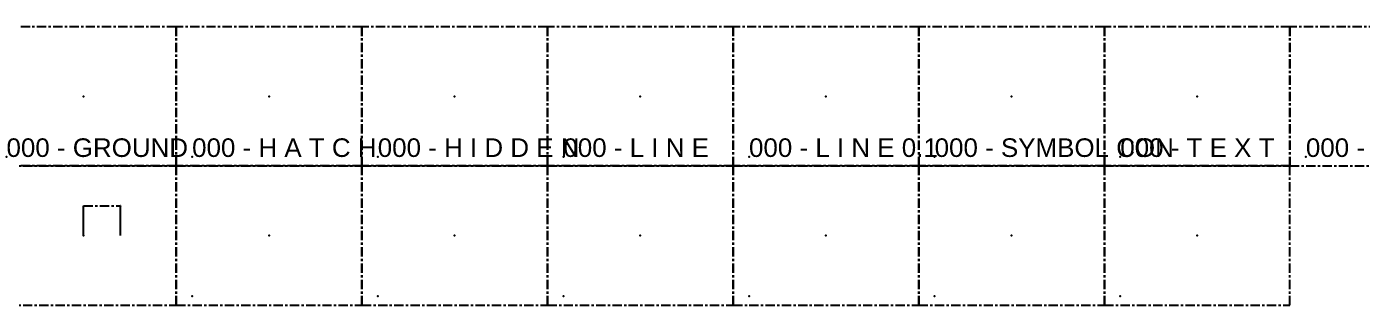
# Model space of a CAD drawing. Header units: millimetres. Extents: x -244126 to 368105, y -173968 to 259060.
# Drawn here: x 2490 to 3210, y 1757 to 1907 of the extents above; entities that cross this region are included whole.
import ezdxf

# ---------------------------------------------------------------- set-up
doc = ezdxf.new("R2010")
doc.units = ezdxf.units.MM
doc.header["$MEASUREMENT"] = 0
for name, pattern in [('005_GG_TA_LINE', [13.75, 5, -1.25, 1.25, -1.25, 5]), ('ACAD_ISO04W100', [30, 24, -3, 0, -3]), ('CENTER', [2, 1.25, -0.25, 0.25, -0.25])]:
    doc.linetypes.add(name, pattern=pattern)
for name, color, linetype in [('000 - D I M', 6, 'Continuous'), ('000 - GRID', 8, 'CENTER'), ('000 - GROUND', 6, 'Continuous'), ('000 - H A T C H', 8, 'Continuous'), ('000 - H I D D E N', 7, 'Continuous'), ('000 - L I N E', 1, 'Continuous'), ('000 - L I N E 0.1', 1, 'Continuous'), ('000 - SYMBOL CON', 1, 'Continuous'), ('000 - T E X T', 4, 'Continuous'), ('000 - TEMP LAYER', 250, 'Continuous')]:
    doc.layers.add(name, color=color, linetype=linetype)
doc.styles.add('CORDIA', font='cordia.shx')
doc.styles.get("Standard").update_dxf_attribs({"font": 'arial.ttf'})
doc.dimstyles.new('DIM CLEARANCE', dxfattribs={"dimtxt": 0.18, "dimasz": 0.1, "dimexe": 0.1, "dimexo": 0.1, "dimgap": 0.09, "dimtad": 1, "dimtoh": 1, "dimzin": 0, "dimdsep": 46, "dimtxsty": 'CORDIA', "dimblk": 'OPEN90', "dimcen": 0.1, "dimdle": 0.1, "dimclrd": 40, "dimclre": 140, "dimclrt": 3, "dimadec": 0, "dimazin": 0, "dimtfac": 1, "dimtix": 1, "dimtofl": 0, "dimtmove": 2, "dimatfit": 3, "dimfxl": 1, "dimtolj": 1, "dimtzin": 0, "dimarcsym": 0})

# ---------------------------------------------------------------- blocks, each defined once
blk = doc.blocks.new('*U1753')
at = {"color": 0, "linetype": '005_GG_TA_LINE'}
blk.add_lwpolyline([(0, 0), (100, 0), (100, 75), (0, 75)], close=True, dxfattribs=at)
for p in [(50, 37.5), (8.58, 4.88)]:
    blk.add_point(p, dxfattribs=at)
blk.add_attdef('NAMEBLK', (8.58, 4.88), '', height=10, dxfattribs=at)
blk = doc.blocks.new('_Open90')
at = {"color": 0, "linetype": 'ByBlock', "lineweight": -2}
for p, q in [((0, 0), (-1, 0)), ((-0.5, 0.5), (0, 0)), ((0, 0), (-0.5, -0.5))]:
    blk.add_line(p, q, dxfattribs=at)
blk = doc.blocks.new('*D2893')
at = {"layer": '000 - D I M', "color": 140, "linetype": 'ACAD_ISO04W100', "lineweight": -2, "transparency": 16777216}
for p, q in [((2520.83, 1795.02), (2520.83, 1811)), ((2540.83, 1795.02), (2540.83, 1811))]:
    blk.add_line(p, q, dxfattribs=at)
at = {"layer": '000 - D I M', "color": 40, "linetype": '005_GG_TA_LINE', "lineweight": -2, "transparency": 16777216}
blk.add_line((2520.93, 1810.9), (2540.73, 1810.9), dxfattribs=at)
at = {"layer": 'Defpoints', "color": 0, "linetype": '005_GG_TA_LINE', "transparency": 16777216}
for p in [(2540.83, 1810.9), (2520.83, 1794.92), (2540.83, 1794.92)]:
    blk.add_point(p, dxfattribs=at)
at = {"layer": '000 - D I M', "color": 40, "linetype": '005_GG_TA_LINE', "lineweight": -2, "transparency": 16777216, "xscale": 0.1, "yscale": 0.1, "zscale": 0.1, "rotation": 180}
blk.add_blockref('_Open90', (2520.83, 1810.9), dxfattribs=at)
at = {"layer": '000 - D I M', "color": 40, "linetype": '005_GG_TA_LINE', "lineweight": -2, "transparency": 16777216, "xscale": 0.1, "yscale": 0.1, "zscale": 0.1}
blk.add_blockref('_Open90', (2540.83, 1810.9), dxfattribs=at)
at = {"layer": '000 - D I M', "color": 3, "linetype": '005_GG_TA_LINE', "transparency": 16777216, "insert": (2530.83, 1811.08), "char_height": 0.18, "attachment_point": 5, "style": 'CORDIA'}
blk.add_mtext('\\A1;20.00', dxfattribs=at)

msp = doc.modelspace()

# ---------------------------------------------------------------- block references
at = {"layer": '000 - GRID', "linetype": '005_GG_TA_LINE'}
for p in [(2470.82947, 1757.42402), (2570.82947, 1757.42402), (2670.82947, 1757.42402), (2770.82947, 1757.42402), (2870.82947, 1757.42402), (2970.82947, 1757.42402), (3070.82947, 1757.42402)]:
    msp.add_blockref('*U1753', p, dxfattribs=at)
at = {"layer": '000 - GROUND'}
msp.add_blockref('*U1753', (2470.82947, 1832.42402), dxfattribs=at).add_auto_attribs({'NAMEBLK': '000 - GROUND'})
at = {"layer": '000 - H A T C H'}
msp.add_blockref('*U1753', (2570.82947, 1832.42402), dxfattribs=at).add_auto_attribs({'NAMEBLK': '000 - H A T C H'})
at = {"layer": '000 - H I D D E N'}
msp.add_blockref('*U1753', (2670.82947, 1832.42402), dxfattribs=at).add_auto_attribs({'NAMEBLK': '000 - H I D D E N'})
at = {"layer": '000 - L I N E'}
msp.add_blockref('*U1753', (2770.82947, 1832.42402), dxfattribs=at).add_auto_attribs({'NAMEBLK': '000 - L I N E'})
at = {"layer": '000 - L I N E 0.1'}
msp.add_blockref('*U1753', (2870.82947, 1832.42402), dxfattribs=at).add_auto_attribs({'NAMEBLK': '000 - L I N E 0.1'})
at = {"layer": '000 - SYMBOL CON'}
msp.add_blockref('*U1753', (2970.82947, 1832.42402), dxfattribs=at).add_auto_attribs({'NAMEBLK': '000 - SYMBOL CON'})
at = {"layer": '000 - T E X T'}
msp.add_blockref('*U1753', (3070.82947, 1832.42402), dxfattribs=at).add_auto_attribs({'NAMEBLK': '000 - T E X T'})
at = {"layer": '000 - TEMP LAYER'}
msp.add_blockref('*U1753', (3170.82947, 1832.42402), dxfattribs=at).add_auto_attribs({'NAMEBLK': '000 - TEMP LAYER'})

# ---------------------------------------------------------------- dimensions: what is measured, and where the dimension line sits
at = {"layer": '000 - D I M', "linetype": '005_GG_TA_LINE'}
dim = msp.add_linear_dim(base=(2540.82947, 1810.89665), p1=(2520.82947, 1794.92402), p2=(2540.82947, 1794.92402), dimstyle='DIM CLEARANCE', dxfattribs=at)
dim.commit()
dim.dimension.update_dxf_attribs({"geometry": '*D2893', "text_midpoint": (2530.82947, 1811.07665)})

doc.saveas('drawing.dxf')
